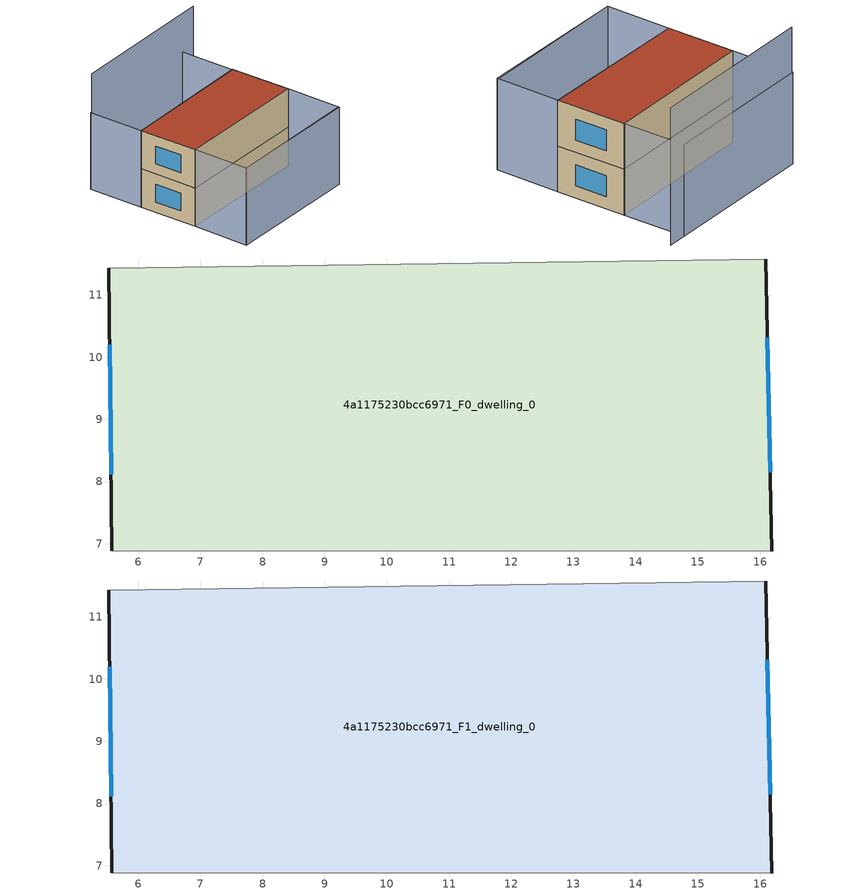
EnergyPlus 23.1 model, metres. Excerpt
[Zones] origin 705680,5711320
4a1175230bcc6971_F0_dwelling_0
 floor ground (EU_floor_Construction): 16.09,11.58 16.19,6.88 5.58,6.89 5.53,11.43 z0
 wall outside (EU_wall_Construction): 16.19,6.88 16.09,11.58 / 5.53,11.43 5.58,6.89 z0:3
 wall adiabatic (EU_wall_Construction): 5.58,6.89 16.19,6.88 / 16.09,11.58 5.53,11.43 z0:3
 window (EU_Window_Construction): 16.16,8.15 16.12,10.31 / 5.54,10.2 5.56,8.11 z0.81:2.19
4a1175230bcc6971_F1_dwelling_0
 floor to 4a1175230bcc6971_F0_dwelling_0 (EU_floor_Construction): 16.09,11.58 16.19,6.88 5.58,6.89 5.53,11.43 z3
 wall outside (EU_wall_Construction): 16.19,6.88 16.09,11.58 / 5.53,11.43 5.58,6.89 z3:6
 wall adiabatic (EU_wall_Construction): 5.58,6.89 16.19,6.88 / 16.09,11.58 5.53,11.43 z3:6
 window (EU_Window_Construction): 16.16,8.15 16.12,10.31 / 5.54,10.2 5.56,8.11 z3.81:5.19
 roof outside (EU_roof_Construction): 16.19,6.88 16.09,11.58 5.53,11.43 5.58,6.89 z6
shading: 5.57,2.55 16.17,2.65 / 5.57,6.89 16.19,6.88 / 16.19,6.88 16.19,2.55 / 16.19,2.55 5.57,2.55 / 5.57,2.55 5.57,6.89 / 16.04,15.83 16.09,11.56 / 16.09,11.56 5.53,11.43 / 5.53,11.43 5.47,15.69 / 5.47,15.69 16.04,15.83 z0:6; 17.31,15.79 5.57,15.7 z0:9
[Building]
EU S2 Campaign: North Axis=0; Terrain=City; Solar Distribution=FullExterior
[Site:Location]
London: Latitude=51.5; Longitude=-0.5; Time Zone=0; Elevation=25
[SizingPeriod:WeatherFileDays]
AnnualSizingPeriod: Begin Month=1; Begin Day of Month=1; End Month=12; End Day of Month=31; Day of Week for Start Day=Monday; Use Weather File Daylight Saving Period=No; Use Weather File Rain and Snow Indicators=No
[MATERIAL]
EU_InternalMass_Material: Roughness=MediumRough; Thickness=0.1; Conductivity=1; Density=1800; Specific Heat=900; Thermal Absorptance=0.9; Solar Absorptance=0.7; Visible Absorptance=0.7
[MATERIAL:NOMASS] Roughness=MediumRough; Thermal Absorptance=0.9; Solar Absorptance=0.7; Visible Absorptance=0.7
Name | Thermal Resistance
EU_wall_NoMass | 0.727863
EU_roof_NoMass | 0.773354
EU_floor_NoMass | 1.79329
[WINDOWMATERIAL:SIMPLEGLAZINGSYSTEM]
EU_Window_SimpleGlazing: UFactor=2.58614; Solar Heat Gain Coefficient=0.76; Visible Transmittance=0.76
[CONSTRUCTION]
EU_wall_Construction: EU_wall_NoMass
EU_roof_Construction: EU_roof_NoMass
EU_floor_Construction: EU_floor_NoMass
EU_Window_Construction: EU_Window_SimpleGlazing
EU_InternalMass_Construction: EU_InternalMass_Material
[ZONE] Type=1; Multiplier=1; Ceiling Height=autocalculate; Floor Area=autocalculate; Part of Total Floor Area=Yes
Name | Volume
4a1175230bcc6971_F0_dwelling_0 | 146.72
4a1175230bcc6971_F1_dwelling_0 | 146.719
[INTERNALMASS] Construction=EU_InternalMass_Construction; Surface Area=48.9069
Name | Zone or ZoneList
4a1175230bcc6971_F0_dwelling_0_EU_InternalMass | 4a1175230bcc6971_F0_dwelling_0
4a1175230bcc6971_F1_dwelling_0_EU_InternalMass | 4a1175230bcc6971_F1_dwelling_0
[OTHEREQUIPMENT] Fuel Type=Electricity; Design Level Calculation Method=Watts/Area; Power per Zone Floor Area=1; Fraction Latent=0; Fraction Radiant=0; Fraction Lost=0; Carbon Dioxide Generation Rate=0; EndUse Subcategory=EU_Step8_InternalGains
Name | Zone or ZoneList or Space or SpaceList | Schedule
EU_Step8_InternalGain_4a1175230bcc6971_F0_dwelling_0_f000 | 4a1175230bcc6971_F0_dwelling_0 | EU_Step8_GainSchedule_4a1175230bcc6971_F0_dwelling_0_f000
EU_Step8_InternalGain_4a1175230bcc6971_F1_dwelling_0_f000 | 4a1175230bcc6971_F1_dwelling_0 | EU_Step8_GainSchedule_4a1175230bcc6971_F1_dwelling_0_f000
[ZONEVENTILATION:DESIGNFLOWRATE] Schedule=EU_AlwaysOn; Design Flow Rate Calculation Method=AirChanges/Hour; Air Changes per Hour=0.484901; Ventilation Type=Natural; Fan Pressure Rise=0; Fan Total Efficiency=1; Constant Term Coefficient=1; Temperature Term Coefficient=0; Velocity Term Coefficient=0; Velocity Squared Term Coefficient=0; Minimum Indoor Temperature=-100; Maximum Indoor Temperature=100; Delta Temperature=-100; Minimum Outdoor Temperature=-100; Maximum Outdoor Temperature=100; Maximum Wind Speed=40
Name | Zone or ZoneList or Space or SpaceList
EU_ConstantAir_4a1175230bcc6971_F0_dwelling_0 | 4a1175230bcc6971_F0_dwelling_0
EU_ConstantAir_4a1175230bcc6971_F1_dwelling_0 | 4a1175230bcc6971_F1_dwelling_0
[HVACTEMPLATE:THERMOSTAT] Constant Heating Setpoint=20; Constant Cooling Setpoint=50
EU_HeatOnly_4a1175230bcc6971_F0_dwelling_0; EU_HeatOnly_4a1175230bcc6971_F1_dwelling_0
[HVACTEMPLATE:ZONE:IDEALLOADSAIRSYSTEM] System Availability Schedule=EU_AlwaysOn; Maximum Heating Supply Air Temperature=50; Minimum Cooling Supply Air Temperature=13; Maximum Heating Supply Air Humidity Ratio=0.0156; Minimum Cooling Supply Air Humidity Ratio=0.0077; Heating Limit=NoLimit; Cooling Limit=NoLimit; Heating Availability Schedule=EU_AlwaysOn; Cooling Availability Schedule=EU_CoolingOff; Dehumidification Control Type=ConstantSensibleHeatRatio; Cooling Sensible Heat Ratio=0.7; Dehumidification Setpoint=60; Humidification Control Type=None; Humidification Setpoint=30; Outdoor Air Method=None; Outdoor Air Flow Rate per Person=0.00944; Outdoor Air Flow Rate per Zone Floor Area=0; Outdoor Air Flow Rate per Zone=0; Demand Controlled Ventilation Type=None; Outdoor Air Economizer Type=NoEconomizer; Heat Recovery Type=None; Sensible Heat Recovery Effectiveness=0.7; Latent Heat Recovery Effectiveness=0.65
Name | Template Thermostat
4a1175230bcc6971_F0_dwelling_0 | EU_HeatOnly_4a1175230bcc6971_F0_dwelling_0
4a1175230bcc6971_F1_dwelling_0 | EU_HeatOnly_4a1175230bcc6971_F1_dwelling_0
[SIZING:ZONE] Zone Cooling Design Supply Air Temperature Input Method=SupplyAirTemperature; Zone Cooling Design Supply Air Temperature=13; Zone Heating Design Supply Air Temperature Input Method=SupplyAirTemperature; Zone Heating Design Supply Air Temperature=50; Zone Cooling Design Supply Air Humidity Ratio=0.008; Zone Heating Design Supply Air Humidity Ratio=0.008; Cooling Design Air Flow Method=DesignDay; Cooling Design Air Flow Rate=0; Cooling Minimum Air Flow per Zone Floor Area=0.000762; Cooling Minimum Air Flow=0; Cooling Minimum Air Flow Fraction=0.2; Heating Design Air Flow Method=DesignDay; Heating Design Air Flow Rate=0; Heating Maximum Air Flow per Zone Floor Area=0.002032; Heating Maximum Air Flow=0.141576; Heating Maximum Air Flow Fraction=0.3; Account for Dedicated Outdoor Air System=No; Dedicated Outdoor Air System Control Strategy=NeutralSupplyAir; Dedicated Outdoor Air Low Setpoint Temperature for Design=autosize; Dedicated Outdoor Air High Setpoint Temperature for Design=autosize; Zone Load Sizing Method=Sensible Load Only No Latent Load; Zone Latent Cooling Design Supply Air Humidity Ratio Input Method=HumidityRatioDifference; Zone Cooling Design Supply Air Humidity Ratio Difference=0.005; Zone Latent Heating Design Supply Air Humidity Ratio Input Method=HumidityRatioDifference; Zone Humidification Design Supply Air Humidity Ratio Difference=0.005
4a1175230bcc6971_F0_dwelling_0; 4a1175230bcc6971_F1_dwelling_0
[SCHEDULE:CONSTANT]
Name | Hourly Value
EU_AlwaysOn | 1
EU_CoolingOff | 0
[SCHEDULE:FILE] Column Number=1; Rows to Skip at Top=0; Number of Hours of Data=8760; Column Separator=Comma; Interpolate to Timestep=No; Minutes per Item=60; Adjust Schedule for Daylight Savings=Yes
Name | File
EU_Step8_GainSchedule_4a1175230bcc6971_F0_dwelling_0_f000 | ../../schedules/4a1175230bcc6971/4a1175230bcc6971_F0_dwelling_0_f000_gain.csv
EU_Step8_GainSchedule_4a1175230bcc6971_F1_dwelling_0_f000 | ../../schedules/4a1175230bcc6971/4a1175230bcc6971_F1_dwelling_0_f000_gain.csv
